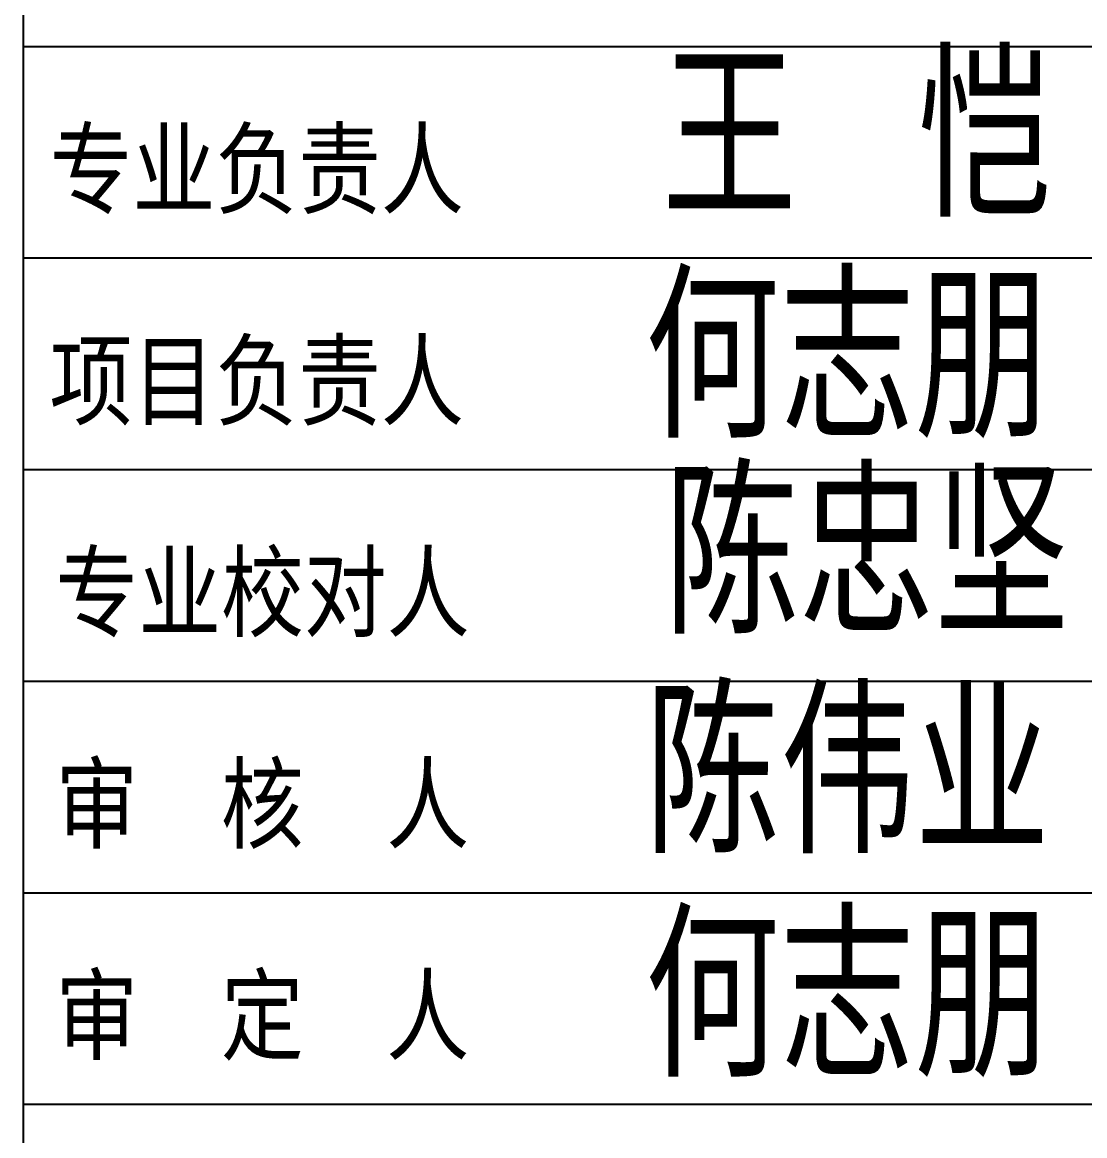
# Model space of a CAD drawing. Extents: x -446699 to 757189, y -606167 to -103070.
# Drawn here: x -170238 to -168983, y -413111 to -411795 of the extents above; entities that cross this region are included whole.
import ezdxf

# ---------------------------------------------------------------- set-up
doc = ezdxf.new("R2010")
doc.units = 0
doc.header["$LTSCALE"] = 1000
doc.header["$MEASUREMENT"] = 0
doc.layers.add('13', color=7, linetype='Continuous')
doc.layers.add('14', color=14, linetype='Continuous')
doc.styles.add('_HZTXT', font='txt.shx', dxfattribs={"width": 0.8, "bigfont": 'HZTXT.shx'})
doc.styles.add('宋体', font='')
doc.styles.get('宋体').set_extended_font_data('宋体')

# ---------------------------------------------------------------- blocks, each defined once
blk = doc.blocks.new('YHYHHRR')
at = {"layer": '14', "color": 14}
for p, q in [((256875.3, 490950.2), (256880.6, 460849.5)), ((256880.6, 470249.5), (266880.6, 470249.5)), ((256880.6, 469249.5), (266880.6, 469249.5)), ((256880.6, 468249.5), (266880.6, 468249.5)), ((256880.6, 468249.5), (266880.6, 468249.5)), ((256880.6, 468249.5), (266880.6, 468249.5)), ((256880.6, 467249.5), (266880.6, 467249.5)), ((256880.6, 466249.5), (266880.6, 466249.5)), ((256880.6, 465249.5), (266880.6, 465249.5))]:
    blk.add_line(p, q, dxfattribs=at)
at = {"layer": '13', "color": 7, "style": '_HZTXT', "width": 0.85}
for s, p in [('王 恺', (259897.6, 469443.6)), ('何志朋', (259817.6, 468399.9)), ('陈忠坚', (259909.2, 467473)), ('陈伟业', (259817.6, 466436.9)), ('何志朋', (259817.6, 465379.4))]:
    blk.add_text(s, height=750, dxfattribs=at).set_placement(p)
at = {"layer": '14', "color": 14, "style": '宋体', "width": 0.82}
for s, p in [('专业负责人', (257004.5, 469495.2)), ('项目负责人', (257004.5, 468495.2)), ('专业校对人', (257031.9, 467495.2, -24844.8)), ('审  核  人', (257031.9, 466495.2, -24844.8)), ('审  定  人', (257031.9, 465495.2, -24844.8))]:
    blk.add_text(s, height=350, dxfattribs=at).set_placement(p)

msp = doc.modelspace()

# ---------------------------------------------------------------- block references
at = {"xscale": 0.249999975, "yscale": 0.249999975, "zscale": 0.249999975}
msp.add_blockref('YHYHHRR', (-234457, -529386), dxfattribs=at)

doc.saveas('drawing.dxf')
